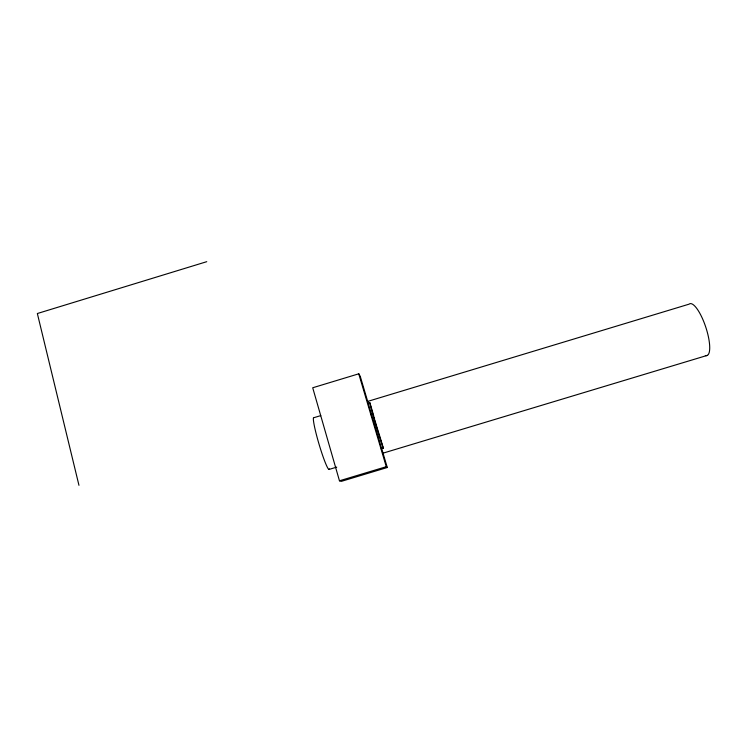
<?xml version="1.0" encoding="UTF-8"?>
<svg xmlns="http://www.w3.org/2000/svg" width="747" height="747" viewBox="0 0 747 747"><rect width="100%" height="100%" fill="white"/><g stroke="black" fill="none" stroke-linecap="round" stroke-linejoin="round"><path stroke-width="1.12" d="M206.751 261.683L37.35 313.525L78.958 485.317M358.747 373.817L312.713 387.768L339.465 480.797L341.323 481.357L387.282 467.51L360.231 376.283L358.747 373.817L386.274 466.698L387.282 467.51M320.771 415.603L314.076 417.629A27.097 2.465 73.5 0 0 319.333 445.165A27.097 2.465 73.5 0 0 329.408 468.873M367.645 401.419L689.061 304.169A27.294 7.759 71.7 0 1 706.158 328.335A27.294 7.759 71.7 0 1 705.364 355.507M367.655 403.501L369.886 402.829L373.22 414.071L370.988 414.753M377.786 437.49L379.98 436.827L379.364 434.959M381.166 448.872L383.351 448.209L380.279 437.863M328.913 469.48L336.729 467.118M382.511 453.317L707.437 355.339M339.465 480.797L386.274 466.698M373.435 414.893L373.864 416.518M383.351 448.209A27.116 0.952 73.3 0 1 375.75 424.361A27.116 0.952 73.3 0 1 369.886 402.829M379.065 434.026A18.077 0.635 73.3 0 1 376.311 425.052M376.04 424.147A18.077 0.635 73.3 0 1 375.003 420.57M374.705 419.506A18.077 0.635 73.3 0 1 374.126 417.47"/></g></svg>
